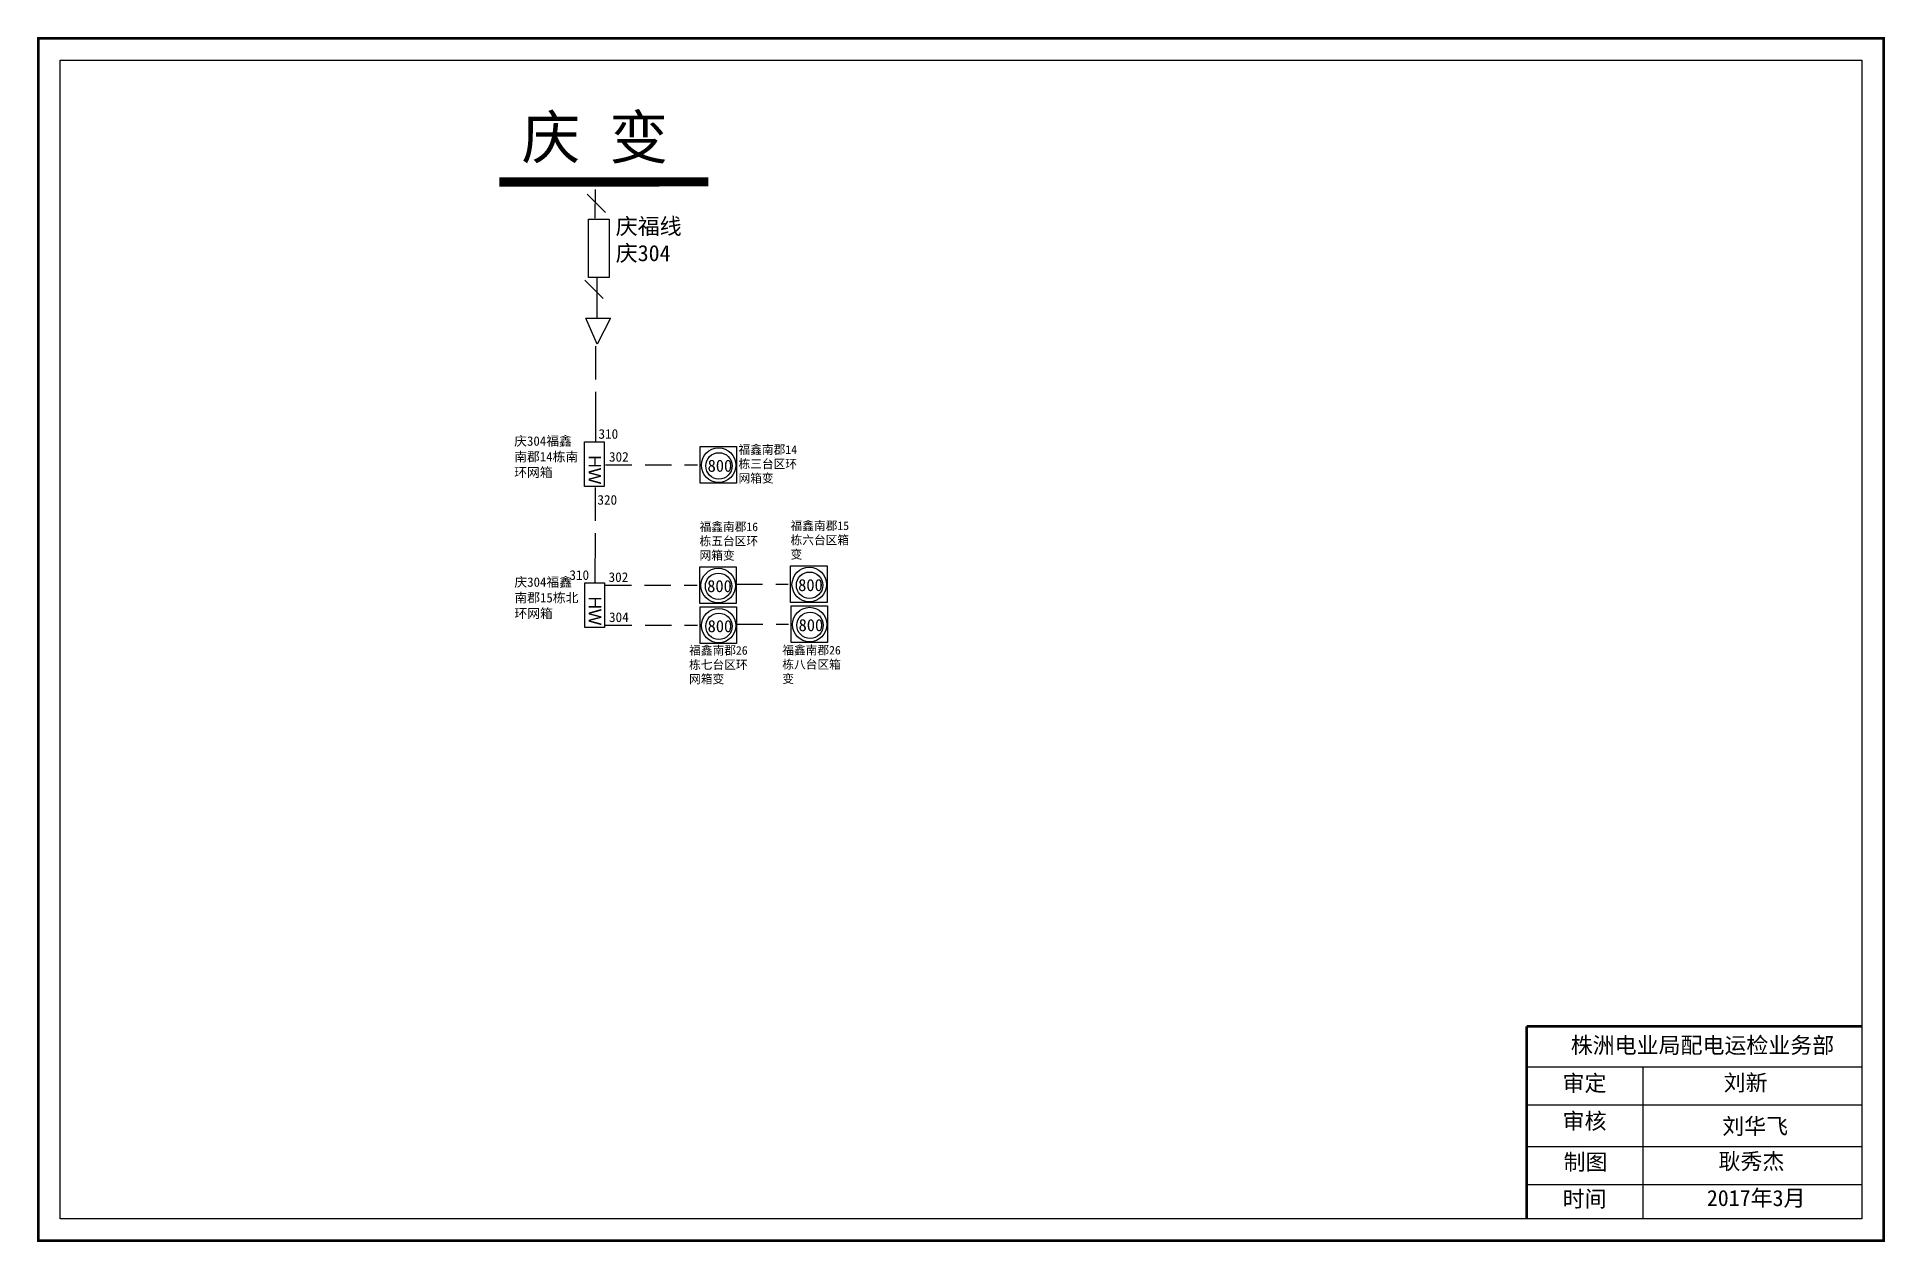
# Model space of a CAD drawing. Extents: x 0 to 344, y 0 to 224.
import ezdxf

# ---------------------------------------------------------------- set-up
doc = ezdxf.new("R2010")
doc.units = 0
doc.header["$LTSCALE"] = 0.774411
doc.linetypes.add('ACAD_ISO02W100', pattern=[15, 12, -3])
doc.linetypes.add('DASHED2', pattern=[9.525, 6.35, -3.175])
doc.layers.get('0').update_dxf_attribs({"linetype": 'CONTINUOUS'})
doc.layers.add('LAYER1', color=5, linetype='ACAD_ISO02W100')
doc.styles.get("Standard").update_dxf_attribs({"font": '', "height": 2.5})
doc.styles.add('字体', font='', dxfattribs={"height": 2.5})
doc.styles.get('Standard').set_extended_font_data('SimSun')
doc.styles.get('字体').set_extended_font_data('楷体_GB2312')

msp = doc.modelspace()

# ---------------------------------------------------------------- linework, layer by layer
at = {"linetype": 'Continuous'}
for p, q in [((105.7, 191.31), (102.27, 194.74)), ((104.08, 179.19), (104.08, 171.6)), ((105.29, 175.32), (101.86, 178.75)), ((102.05, 171.64), (106.64, 171.64)), ((104.15, 166.78), (102.05, 171.64)), ((106.64, 171.64), (104.15, 166.78)), ((277.42, 32.22), (339.78, 32.22)), ((299.06, 32.21), (299.06, 3.88)), ((277.42, 25.12), (339.78, 25.12)), ((277.42, 17.37), (339.78, 17.37)), ((277.42, 10.26), (339.78, 10.26))]:
    msp.add_line(p, q, dxfattribs=at)
at = {"linetype": 'ACAD_ISO02W100'}
for p, q in [((103.81, 190.26), (103.82, 195.62)), ((103.88, 148.63), (103.91, 166.46)), ((103.81, 122.28), (103.83, 140.11))]:
    msp.add_line(p, q, dxfattribs=at)
at = {"color": 0}
for p, q in [((101.82, 140.3), (101.82, 148.63)), ((101.82, 148.63), (105.47, 148.63)), ((105.47, 148.63), (105.47, 140.3)), ((105.47, 140.3), (101.82, 140.3)), ((101.87, 114.03), (101.87, 122.36)), ((101.87, 122.36), (105.52, 122.36)), ((105.52, 122.36), (105.52, 114.03)), ((105.52, 114.03), (101.87, 114.03))]:
    msp.add_line(p, q, dxfattribs=at)
at = {"linetype": 'Continuous', "const_width": 0.5}
msp.add_lwpolyline([(-0.02, 223.78), (343.96, 223.78), (343.96, -0.19), (-0.02, -0.19)], close=True, dxfattribs=at)
at = {"linetype": 'Continuous'}
for points in [[(4.03, 219.73), (339.91, 219.73), (339.91, 3.86), (4.03, 3.86)], [(106.37, 190.09), (106.37, 179.25), (102.52, 179.25), (102.52, 190.09)]]:
    msp.add_lwpolyline(points, close=True, dxfattribs=at)
for points, const_width in [([(124.9, 197.05), (85.91, 197.02)], 1.73), ([(277.38, 39.72), (277.38, 4)], 0.5), ([(277.42, 39.72), (339.78, 39.72)], 0.5)]:
    msp.add_lwpolyline(points, dxfattribs=dict(at, const_width=const_width))
at = {"color": 0, "linetype": 'Continuous'}
for points in [[(123.34, 147.75), (130.14, 147.75), (130.14, 140.9), (123.34, 140.9)], [(123.26, 125.33), (130.06, 125.33), (130.06, 118.48), (123.26, 118.48)], [(140.22, 125.52), (147.02, 125.52), (147.02, 118.67), (140.22, 118.67)], [(123.34, 117.87), (130.14, 117.87), (130.14, 111.02), (123.34, 111.02)], [(140.31, 118.05), (147.11, 118.05), (147.11, 111.21), (140.31, 111.21)]]:
    msp.add_lwpolyline(points, close=True, dxfattribs=at)
at = {"linetype": 'Continuous'}
for centre in [(126.79, 144.27), (126.71, 121.85), (143.68, 122.04), (126.8, 114.39), (143.76, 114.58)]:
    msp.add_circle(centre, 3.21, dxfattribs=at)
at = {"color": 0, "linetype": 'Continuous'}
for centre in [(126.86, 144.13), (126.78, 121.71), (143.74, 121.9), (126.86, 114.25), (143.83, 114.44)]:
    msp.add_circle(centre, 2.46, dxfattribs=at)
at = {"layer": 'LAYER1', "color": 7, "linetype": 'DASHED2'}
for p, q in [((105.7, 144.33), (122.88, 144.33)), ((105.62, 121.92), (122.8, 121.92)), ((130.06, 122.11), (139.76, 122.11)), ((105.7, 114.45), (122.88, 114.45)), ((130.14, 114.64), (139.84, 114.64))]:
    msp.add_line(p, q, dxfattribs=at)

# ---------------------------------------------------------------- texts
at = {"linetype": 'Continuous', "attachment_point": 1, "style": '字体'}
for s, insert, char_height, width in [('{\\fSimSun|b0|i0|c134|p2;庆} {\\fSimSun|b0|i0|c134|p2;变}', (90.08, 209.35), 8, 49.284), ('株洲电业局配电运检业务部', (285.63, 37.72), 3, 82.0179), ('审定', (284.11, 30.66), 3, 23.4615), ('{\\fSimSun|b0|i0|c134|p2;刘新}', (314.13, 30.74), 3, 23.4615), ('审核', (284.11, 23.6), 3, 23.4615), ('{\\fSimSun|b0|i0|c134|p2;刘华飞}', (313.85, 22.64), 3, 33.0539), ('制图', (284.28, 15.97), 3, 23.4615), ('{\\fSimSun|b0|i0|c134|p2;耿秀杰}', (313.17, 16.09), 3, 23.4615), ('时间', (284.11, 9.09), 3, 23.4615), ('2017{\\fSimSun|b0|i0|c134|p2;年}3{\\fSimSun|b0|i0|c134|p2;月}', (310.99, 9.26), 3, 23.4615)]:
    msp.add_mtext(s, dxfattribs=dict(at, insert=insert, char_height=char_height, width=width))
at = {"linetype": 'Continuous', "insert": (107.62, 190.27), "char_height": 3, "width": 19.179, "attachment_point": 1}
msp.add_mtext('庆福线\\P庆304', dxfattribs=at)
at = {"color": 0, "char_height": 1.751, "width": 12.4776, "attachment_point": 1, "style": '字体'}
for s, insert in [('{\\fSimSun|b0|i0|c134|p2;庆304福鑫南郡14栋南环网箱}', (88.69, 149.64)), ('{\\fSimSun|b0|i0|c134|p2;庆304福鑫南郡15栋北环网箱}', (88.73, 123.37))]:
    msp.add_mtext(s, dxfattribs=dict(at, insert=insert))
at = {"color": 0, "linetype": 'DASHED2', "char_height": 2, "width": 5.1174, "attachment_point": 1, "style": '字体'}
for s, insert in [('{\\H0.9x;310}', (104.4, 150.99)), ('{\\H0.9x;302}', (106.36, 146.72)), ('{\\H0.9x;320}', (104.2, 138.71)), ('{\\H0.9x;310}', (98.98, 124.7)), ('{\\H0.9x;302}', (106.28, 124.31)), ('{\\H0.9x;304}', (106.36, 116.85))]:
    msp.add_mtext(s, dxfattribs=dict(at, insert=insert))
at = {"color": 7, "linetype": 'Continuous', "char_height": 1.6, "width": 12.3333, "attachment_point": 1, "style": '字体'}
for s, insert in [('{\\fSimSun|b0|i0|c134|p2;\\C0;福鑫南郡14栋三台区环网箱变}', (130.5, 147.96)), ('{\\fSimSun|b0|i0|c134|p2;\\C0;福鑫南郡16栋五台区环网箱变}', (123.24, 133.59)), ('{\\fSimSun|b0|i0|c134|p2;\\C0;福鑫南郡15栋六台区箱变}', (140.2, 133.78)), ('{\\fSimSun|b0|i0|c134|p2;\\C0;福鑫南郡26栋七台区环网箱变}', (121.29, 110.56)), ('{\\fSimSun|b0|i0|c134|p2;\\C0;福鑫南郡26栋八台区箱变}', (138.66, 110.61))]:
    msp.add_mtext(s, dxfattribs=dict(at, insert=insert))
at = {"color": 0, "linetype": 'DASHED2', "char_height": 2, "width": 5.1174, "attachment_point": 1, "rotation": 270, "style": '字体'}
for insert in [(104.85, 146.09), (104.9, 119.81)]:
    msp.add_mtext('{\\fArial|b0|i0|c0|p32;\\H1.15x;HW}', dxfattribs=dict(at, insert=insert))
at = {"color": 7, "char_height": 2.25, "width": 7.3894, "attachment_point": 1}
for insert in [(124.74, 145.29), (124.66, 122.87), (141.62, 123.06), (124.74, 115.41), (141.7, 115.6)]:
    msp.add_mtext('800', dxfattribs=dict(at, insert=insert))

doc.saveas('drawing.dxf')
